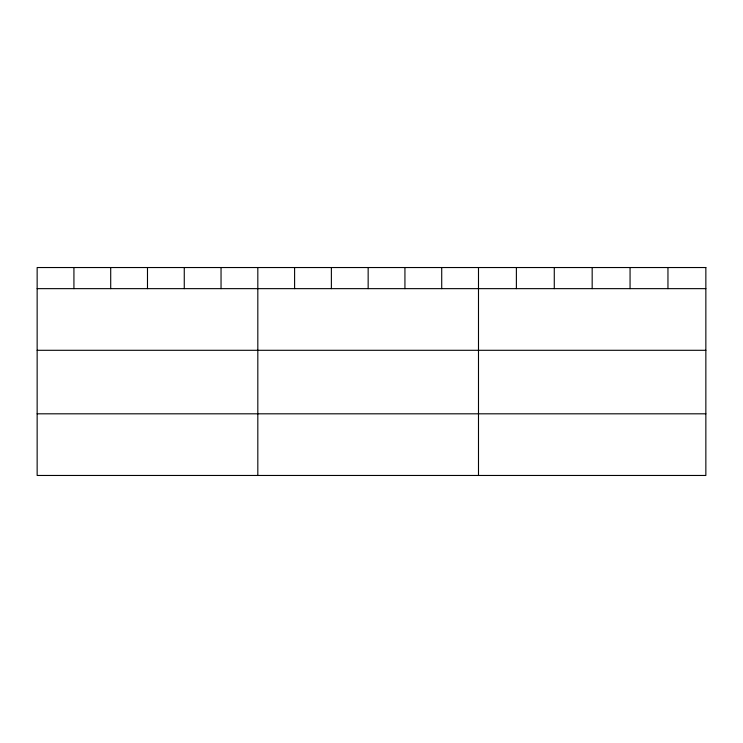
<?xml version="1.0" encoding="UTF-8"?>
<svg xmlns="http://www.w3.org/2000/svg" width="743" height="743" viewBox="0 0 743 743"><rect width="100%" height="100%" fill="white"/><g stroke="black" fill="none" stroke-linecap="round" stroke-linejoin="round"><path stroke-width="1.11" d="M37.15 288.646L705.85 288.646M37.15 350.297L705.85 350.297M37.15 413.814L705.85 413.814M667.957 267.536L667.957 288.646M630.064 267.536L630.064 288.646M592.171 267.536L592.171 288.646M554.278 267.536L554.278 288.646M516.385 267.536L516.385 288.646M478.492 267.536L478.492 475.464M441.714 267.536L441.714 288.646M404.935 267.536L404.935 288.646M368.156 267.536L368.156 288.646M331.378 267.536L331.378 288.646M294.599 267.536L294.599 288.646M257.821 267.536L257.821 475.464M221.042 267.536L221.042 288.646M184.264 267.536L184.264 288.646M147.486 267.536L147.486 288.646M110.707 267.536L110.707 288.646M73.928 267.536L73.928 288.646M705.85 267.536L37.15 267.536L37.15 475.464L705.85 475.464L705.85 267.536"/></g></svg>
